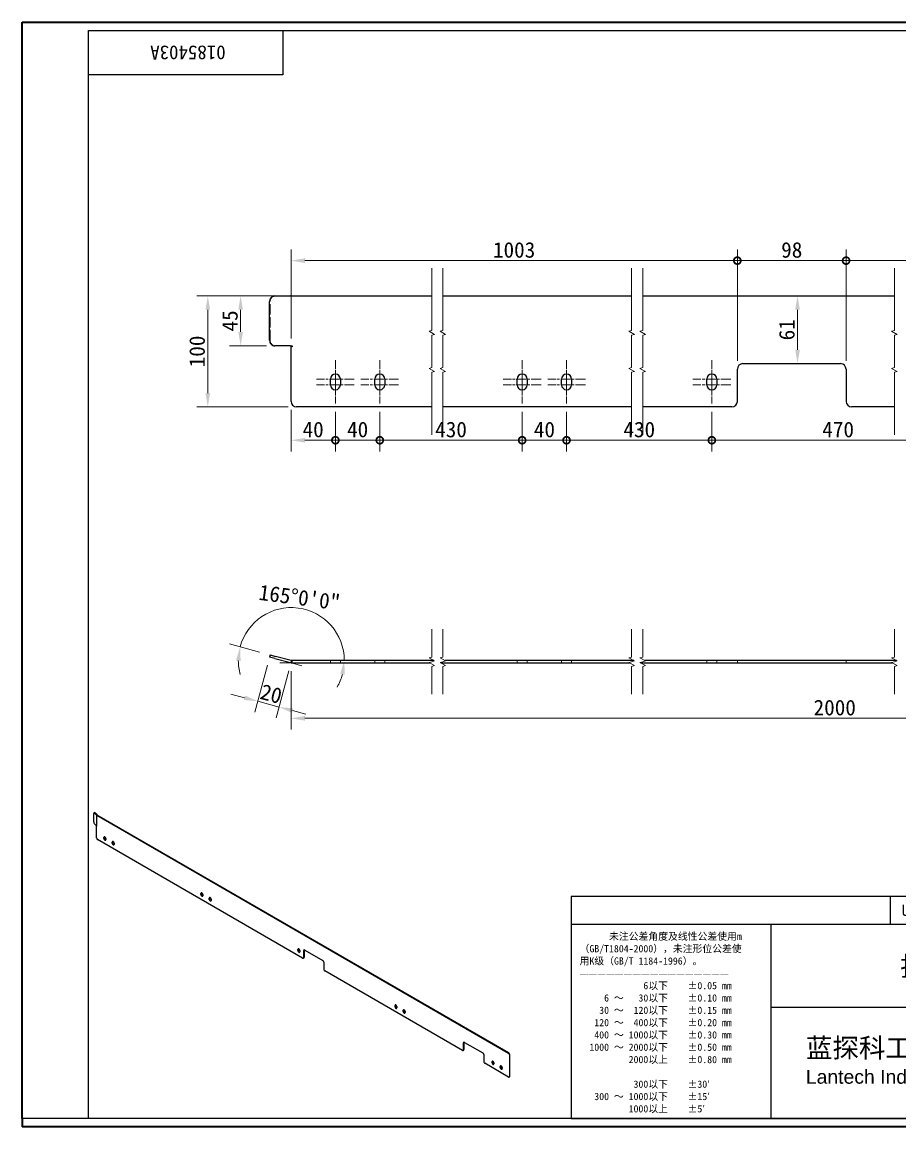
# Model space of a CAD drawing. Header units: millimetres. Extents: x 30 to 1458, y 27 to 1023.
# Drawn here: x 30 to 821, y 27 to 1023 of the extents above; entities that cross this region are included whole.
import ezdxf
from ezdxf.enums import TextEntityAlignment as Align

# ---------------------------------------------------------------- set-up
doc = ezdxf.new("R2010")
doc.units = ezdxf.units.MM
doc.header["$LTSCALE"] = 5
doc.linetypes.add('CHAIN', pattern=[0.3543, 0.2362, -0.0295, 0.0591, -0.0295])
doc.linetypes.add('DASHED', pattern=[0.2067, 0.1654, -0.0413])
for name, color, linetype, lineweight in [('1', 7, 'Continuous', 18), ('可见 (ISO)', 7, 'Continuous', 25), ('可见窄的 (ISO)', 7, 'Continuous', 18), ('图框 (ISO)', 7, 'Continuous', 35), ('标题 (ISO)', 7, 'Continuous', 25)]:
    doc.layers.add(name, color=color, linetype=linetype, lineweight=lineweight)
for name, color, linetype, lineweight, true_color in [('中心标记 (ISO)', 1, 'CHAIN', 18, 0xff0000), ('尺寸 (ISO)', 7, 'Continuous', 18, 0x008000), ('折线 (ISO)', 7, 'Continuous', 18, 0x008000), ('隐藏 (ISO)', 5, 'DASHED', 18, 0x0000ff)]:
    doc.layers.add(name, color=color, linetype=linetype, lineweight=lineweight, true_color=true_color)
doc.styles.add('文本样式164', font='SimSun.ttf')
doc.styles.add('文本样式165', font='SimSun.ttf')
doc.styles.add('文本样式74', font='SimSun.ttf')
doc.styles.add('最新国标', font='simfang.ttf')
doc.styles.add('注释文本 (ISO)', font='simfang.ttf')
doc.dimstyles.new('默认 (GB)', dxfattribs={"dimscale": 5, "dimtxt": 2.8, "dimasz": 2.5, "dimexe": 2, "dimexo": 1.5, "dimgap": 0.5, "dimtad": 1, "dimtoh": 1, "dimdsep": 46, "dimtxsty": '最新国标', "dimcen": 0.09, "dimdle": 10, "dimclrd": 256, "dimclre": 256, "dimclrt": 256, "dimaunit": 1, "dimadec": 3, "dimazin": 2, "dimtfac": 0.535714, "dimtdec": 3, "dimtmove": 0, "dimatfit": 3, "dimfxl": 0, "dimtolj": 1, "dimlwd": -1, "dimlwe": -1, "dimarcsym": 0})

# ---------------------------------------------------------------- blocks, each defined once
blk = doc.blocks.new('图框 最新国标')
at = {"layer": '图框 (ISO)'}
for p, q in [((6, 7), (6, 204.5)), ((6, 204.5), (291.5, 204.5)), ((291.5, 204.5), (291.5, 5.5)), ((6, 7), (6, 5.5)), ((6, 7), (6, 5.5)), ((291.5, 5.5), (6, 5.5))]:
    blk.add_line(p, q, dxfattribs=at)
at = {"layer": '图框 (ISO)', "color": 7, "linetype": 'Continuous', "lineweight": 25}
for p, q in [((18, 203), (290, 203)), ((18, 7), (18, 203)), ((18, 203), (290, 203)), ((53, 203), (53, 195)), ((290, 203), (290, 7)), ((290, 203), (290, 7)), ((53, 195), (18, 195)), ((290, 7), (6, 7)), ((290, 7), (18, 7))]:
    blk.add_line(p, q, dxfattribs=at)
at = {"layer": '图框 (ISO)', "style": '文本样式74'}
blk.add_attdef('零件代号_001', (42.7, 200.25), '', height=2.5, rotation=180, dxfattribs=at)
blk = doc.blocks.new('标题栏 最新国标')
at = {"layer": '标题 (ISO)'}
for p, q in [((381.98, -183.84), (196.98, -183.84)), ((196.98, -183.84), (196.98, -223.84)), ((254.48, -183.84), (254.48, -188.84)), ((269.48, -183.84), (269.48, -188.84)), ((281.48, -188.09), (281.48, -184.59)), ((281.48, -184.59), (286.48, -185.34)), ((289.48, -183.84), (289.48, -188.84)), ((381.98, -223.84), (381.98, -183.84)), ((383.48, -183.84), (383.48, -225.34)), ((286.48, -185.34), (286.48, -187.34)), ((196.98, -188.84), (381.98, -188.84)), ((232.98, -188.84), (232.98, -223.84)), ((286.48, -187.34), (281.48, -188.09)), ((321.98, -188.84), (321.98, -223.84)), ((321.98, -193.84), (381.98, -193.84)), ((321.98, -198.84), (381.98, -198.84)), ((351.98, -198.84), (351.98, -208.84)), ((321.98, -203.84), (232.98, -203.84)), ((321.98, -203.84), (381.98, -203.84)), ((321.98, -208.84), (381.98, -208.84)), ((321.98, -218.84), (381.98, -218.84)), ((196.98, -223.84), (381.98, -223.84)), ((383.48, -225.34), (196.98, -225.34))]:
    blk.add_line(p, q, dxfattribs=at)
at = {"layer": '标题 (ISO)', "linetype": 'CHAIN', "ltscale": 5.000333}
blk.add_line((274.98, -184.09), (274.98, -188.59), dxfattribs=at)
at = {"layer": '标题 (ISO)', "linetype": 'CHAIN', "ltscale": 15.834605}
blk.add_line((272.73, -186.34), (286.98, -186.34), dxfattribs=at)
at = {"layer": '标题 (ISO)'}
for radius in [1.75, 1]:
    blk.add_circle((274.98, -186.34), radius, dxfattribs=at)
at = {"layer": '1', "style": '文本样式164'}
for s, p in [('材 料', (299.48, -186.34)), ('UNIT: mm', (261.98, -186.34)), ('设 计', (327.98, -191.34)), ('制 图', (327.98, -196.34)), ('比 例', (327.98, -201.34)), ('重 量', (357.98, -201.34)), ('共 1  张', (336.98, -206.34)), ('第 1  张', (366.98, -206.34))]:
    blk.add_text(s, height=2, dxfattribs=at).set_placement(p, align=Align.MIDDLE_CENTER)
at = {"layer": '标题 (ISO)', "style": '注释文本 (ISO)'}
for s, insert, char_height, attachment_point, line_spacing_factor in [('\\fSimSun|b0|i0;{\\H1.3000;      未注公差角度及线性公差使用m\\P}\\fSimSun|b0|i0;{\\H1.3000;（GB/T1804-2000），未注形位公差使\\P}\\fSimSun|b0|i0;{\\H1.3000;用K级（GB/T 1184-1996）。\\P}\\fSimSun|b0|i0;{\\H1.3000;—————————————————\\P}\\fSimSun|b0|i0;{\\H1.3000;             6以下    ±0.05 mm\\P}\\fSimSun|b0|i0;{\\H1.3000;     6 ～   30以下    ±0.10 mm\\P}\\fSimSun|b0|i0;{\\H1.3000;    30 ～  120以下    ±0.15 mm\\P}\\fSimSun|b0|i0;{\\H1.3000;   120 ～  400以下    ±0.20 mm\\P}\\fSimSun|b0|i0;{\\H1.3000;   400 ～ 1000以下    ±0.30 mm\\P}\\fSimSun|b0|i0;{\\H1.3000;  1000 ～ 2000以下    ±0.50 mm\\P}\\fSimSun|b0|i0;{\\H1.3000;          2000以上    ±0.80 mm\\P}\\fSimSun|b0|i0;{\\H1.3000;\\P}\\fSimSun|b0|i0;{\\H1.3000;           300以下    ±30′\\P}\\fSimSun|b0|i0;{\\H1.3000;   300 ～ 1000以下    ±15′\\P}\\fSimSun|b0|i0;{\\H1.3000;          1000以上    ±5′}', (198.48, -206.63), 1.3, 4, 1.023913), ('{\\fMicrosoft YaHei|b0|i0|c134|p34;\\H1.75x;蓝探科工业自动化（江苏）有限公司\\P\\fArial|b0|i0|c0|p34;\\H0.71429x;Lantech Industrial Automation (Jiangsu) Co., Ltd\\fFangSong|b0|i0|c134|p49;.\\H1.15195x; }', (277.48, -213.84), 2, 5, 0.978695)]:
    blk.add_mtext(s, dxfattribs=dict(at, insert=insert, char_height=char_height, attachment_point=attachment_point, line_spacing_factor=line_spacing_factor))
at = {"layer": '标题 (ISO)', "attachment_point": 5, "style": '注释文本 (ISO)'}
for s, insert, char_height in [('\\fFangSong|b0|i0;零件号', (327.98, -211.84), 2), ('\\fSimSun|b0|i0;{\\H1.6000;未经蓝探科事先书面同意，严禁复制或发布此文件。}', (351.98, -221.34), 1.6)]:
    blk.add_mtext(s, dxfattribs=dict(at, insert=insert, char_height=char_height))
at = {"layer": '标题 (ISO)'}
for tag, p, height, style in [('材料_001', (320.09, -187.33), 2, '注释文本 (ISO)'), ('设计人_001', (353.65, -192.33), 2, '注释文本 (ISO)'), ('库存编号_001', (256.23, -198.12), 3.5, '文本样式165'), ('设计人_001', (353.65, -197.33), 2, '注释文本 (ISO)'), ('视图比例_001', (339.26, -202.33), 2, '注释文本 (ISO)'), ('质量\\P3;_001', (371.53, -202.3), 2, '注释文本 (ISO)'), ('零件代号_001', (347.9, -215.59), 3.5, '文本样式165')]:
    blk.add_attdef(tag, p, '', height=height, dxfattribs=dict(at, style=style))
blk = doc.blocks.new('_DotSmall')
at = {"color": 0, "linetype": 'ByBlock', "const_width": 0.5}
blk.add_lwpolyline([(-0.0625, 0, 1), (0.0625, 0, 1)], format="xyb", close=True, dxfattribs=at)
blk = doc.blocks.new('*D5')
at = {"layer": 'Defpoints', "color": 0, "transparency": 16777216}
for p in [(272.39, 680.9), (312.39, 678.9), (312.39, 645.9)]:
    blk.add_point(p, dxfattribs=at)
at = {"layer": '尺寸 (ISO)', "color": 116, "true_color": 0x00803f, "transparency": 16777216}
for p, q in [((272.39, 673.4), (272.39, 635.9)), ((312.39, 671.4), (312.39, 635.9)), ((284.89, 645.9), (312.39, 645.9))]:
    blk.add_line(p, q, dxfattribs=at)
blk.add_solid([(284.89, 647.98), (284.89, 643.81), (272.39, 645.9)], dxfattribs=at)
at = {"layer": '尺寸 (ISO)', "color": 116, "true_color": 0x00803f, "transparency": 16777216, "xscale": 12.5, "yscale": 12.5, "zscale": 12.5}
blk.add_blockref('_DotSmall', (312.39, 645.9), dxfattribs=at)
at = {"layer": '尺寸 (ISO)', "transparency": 16777216, "insert": (292.34, 655.48), "char_height": 14, "attachment_point": 5, "style": '最新国标'}
blk.add_mtext('\\A1;40', dxfattribs=at)
blk = doc.blocks.new('*D7')
at = {"layer": 'Defpoints', "color": 0, "transparency": 16777216}
for p in [(312.39, 678.9), (352.39, 678.9), (352.39, 645.9)]:
    blk.add_point(p, dxfattribs=at)
at = {"layer": '尺寸 (ISO)', "color": 116, "true_color": 0x00803f, "transparency": 16777216}
for p, q in [((312.39, 671.4), (312.39, 635.9)), ((352.39, 671.4), (352.39, 635.9)), ((312.39, 645.9), (352.39, 645.9))]:
    blk.add_line(p, q, dxfattribs=at)
at = {"layer": '尺寸 (ISO)', "color": 116, "true_color": 0x00803f, "transparency": 16777216, "xscale": 12.5, "yscale": 12.5, "zscale": 12.5, "rotation": 180}
blk.add_blockref('_DotSmall', (312.39, 645.9), dxfattribs=at)
at = {"layer": '尺寸 (ISO)', "color": 116, "true_color": 0x00803f, "transparency": 16777216, "xscale": 12.5, "yscale": 12.5, "zscale": 12.5}
blk.add_blockref('_DotSmall', (352.39, 645.9), dxfattribs=at)
at = {"layer": '尺寸 (ISO)', "transparency": 16777216, "insert": (332.44, 655.48), "char_height": 14, "attachment_point": 5, "style": '最新国标'}
blk.add_mtext('\\A1;40', dxfattribs=at)
blk = doc.blocks.new('*D8')
at = {"layer": 'Defpoints', "color": 0, "transparency": 16777216}
for p in [(352.39, 678.9), (480.74, 678.9), (480.74, 645.9)]:
    blk.add_point(p, dxfattribs=at)
at = {"layer": '尺寸 (ISO)', "color": 116, "true_color": 0x00803f, "transparency": 16777216}
for p, q in [((352.39, 671.4), (352.39, 635.9)), ((480.74, 671.4), (480.74, 635.9)), ((352.39, 645.9), (480.74, 645.9))]:
    blk.add_line(p, q, dxfattribs=at)
at = {"layer": '尺寸 (ISO)', "color": 116, "true_color": 0x00803f, "transparency": 16777216, "xscale": 12.5, "yscale": 12.5, "zscale": 12.5, "rotation": 180}
blk.add_blockref('_DotSmall', (352.39, 645.9), dxfattribs=at)
at = {"layer": '尺寸 (ISO)', "color": 116, "true_color": 0x00803f, "transparency": 16777216, "xscale": 12.5, "yscale": 12.5, "zscale": 12.5}
blk.add_blockref('_DotSmall', (480.74, 645.9), dxfattribs=at)
at = {"layer": '尺寸 (ISO)', "transparency": 16777216, "insert": (416.62, 655.48), "char_height": 14, "attachment_point": 5, "style": '最新国标'}
blk.add_mtext('\\A1;430', dxfattribs=at)
blk = doc.blocks.new('*D9')
at = {"layer": 'Defpoints', "color": 0, "transparency": 16777216}
for p in [(480.74, 678.9), (520.74, 678.9), (520.74, 645.9)]:
    blk.add_point(p, dxfattribs=at)
at = {"layer": '尺寸 (ISO)', "color": 116, "true_color": 0x00803f, "transparency": 16777216}
for p, q in [((480.74, 671.4), (480.74, 635.9)), ((520.74, 671.4), (520.74, 635.9)), ((480.74, 645.9), (520.74, 645.9))]:
    blk.add_line(p, q, dxfattribs=at)
at = {"layer": '尺寸 (ISO)', "color": 116, "true_color": 0x00803f, "transparency": 16777216, "xscale": 12.5, "yscale": 12.5, "zscale": 12.5, "rotation": 180}
blk.add_blockref('_DotSmall', (480.74, 645.9), dxfattribs=at)
at = {"layer": '尺寸 (ISO)', "color": 116, "true_color": 0x00803f, "transparency": 16777216, "xscale": 12.5, "yscale": 12.5, "zscale": 12.5}
blk.add_blockref('_DotSmall', (520.74, 645.9), dxfattribs=at)
at = {"layer": '尺寸 (ISO)', "transparency": 16777216, "insert": (500.79, 655.48), "char_height": 14, "attachment_point": 5, "style": '最新国标'}
blk.add_mtext('\\A1;40', dxfattribs=at)
blk = doc.blocks.new('*D10')
at = {"layer": 'Defpoints', "color": 0, "transparency": 16777216}
for p in [(520.74, 678.9), (651.67, 678.9), (651.67, 645.9)]:
    blk.add_point(p, dxfattribs=at)
at = {"layer": '尺寸 (ISO)', "color": 116, "true_color": 0x00803f, "transparency": 16777216}
for p, q in [((520.74, 671.4), (520.74, 635.9)), ((651.67, 671.4), (651.67, 635.9)), ((520.74, 645.9), (651.67, 645.9))]:
    blk.add_line(p, q, dxfattribs=at)
at = {"layer": '尺寸 (ISO)', "color": 116, "true_color": 0x00803f, "transparency": 16777216, "xscale": 12.5, "yscale": 12.5, "zscale": 12.5, "rotation": 180}
blk.add_blockref('_DotSmall', (520.74, 645.9), dxfattribs=at)
at = {"layer": '尺寸 (ISO)', "color": 116, "true_color": 0x00803f, "transparency": 16777216, "xscale": 12.5, "yscale": 12.5, "zscale": 12.5}
blk.add_blockref('_DotSmall', (651.67, 645.9), dxfattribs=at)
at = {"layer": '尺寸 (ISO)', "transparency": 16777216, "insert": (586.26, 655.48), "char_height": 14, "attachment_point": 5, "style": '最新国标'}
blk.add_mtext('\\A1;430', dxfattribs=at)
blk = doc.blocks.new('*D11')
at = {"layer": 'Defpoints', "color": 0, "transparency": 16777216}
for p in [(651.67, 678.9), (879.26, 678.9), (879.26, 645.9)]:
    blk.add_point(p, dxfattribs=at)
at = {"layer": '尺寸 (ISO)', "color": 116, "true_color": 0x00803f, "transparency": 16777216}
for p, q in [((651.67, 671.4), (651.67, 635.9)), ((879.26, 671.4), (879.26, 635.9)), ((651.67, 645.9), (879.26, 645.9))]:
    blk.add_line(p, q, dxfattribs=at)
at = {"layer": '尺寸 (ISO)', "color": 116, "true_color": 0x00803f, "transparency": 16777216, "xscale": 12.5, "yscale": 12.5, "zscale": 12.5, "rotation": 180}
blk.add_blockref('_DotSmall', (651.67, 645.9), dxfattribs=at)
at = {"layer": '尺寸 (ISO)', "color": 116, "true_color": 0x00803f, "transparency": 16777216, "xscale": 12.5, "yscale": 12.5, "zscale": 12.5}
blk.add_blockref('_DotSmall', (879.26, 645.9), dxfattribs=at)
at = {"layer": '尺寸 (ISO)', "transparency": 16777216, "insert": (765.52, 655.48), "char_height": 14, "attachment_point": 5, "style": '最新国标'}
blk.add_mtext('\\A1;470', dxfattribs=at)
blk = doc.blocks.new('*D15')
at = {"layer": 'Defpoints', "color": 0, "transparency": 16777216}
for p in [(272.92, 775.9), (226.98, 730.9), (257.9, 730.9)]:
    blk.add_point(p, dxfattribs=at)
at = {"layer": '尺寸 (ISO)', "color": 116, "true_color": 0x00803f, "transparency": 16777216}
for p, q in [((265.42, 775.9), (216.98, 775.9)), ((226.98, 763.4), (226.98, 743.4)), ((250.4, 730.9), (216.98, 730.9))]:
    blk.add_line(p, q, dxfattribs=at)
for points in [[(224.9, 763.4), (229.06, 763.4), (226.98, 775.9)], [(224.9, 743.4), (229.06, 743.4), (226.98, 730.9)]]:
    blk.add_solid(points, dxfattribs=at)
at = {"layer": '尺寸 (ISO)', "transparency": 16777216, "insert": (217.4, 753.4), "char_height": 14, "attachment_point": 5, "rotation": 90, "style": '最新国标'}
blk.add_mtext('\\A1;45', dxfattribs=at)
blk = doc.blocks.new('*D16')
at = {"layer": 'Defpoints', "color": 0, "transparency": 16777216}
for p in [(272.92, 775.9), (197.39, 675.9), (277.39, 675.9)]:
    blk.add_point(p, dxfattribs=at)
at = {"layer": '尺寸 (ISO)', "color": 116, "true_color": 0x00803f, "transparency": 16777216}
for p, q in [((265.42, 775.9), (187.39, 775.9)), ((197.39, 763.4), (197.39, 688.4)), ((269.89, 675.9), (187.39, 675.9))]:
    blk.add_line(p, q, dxfattribs=at)
for points in [[(195.31, 763.4), (199.47, 763.4), (197.39, 775.9)], [(195.31, 688.4), (199.47, 688.4), (197.39, 675.9)]]:
    blk.add_solid(points, dxfattribs=at)
at = {"layer": '尺寸 (ISO)', "transparency": 16777216, "insert": (187.81, 725.9), "char_height": 14, "attachment_point": 5, "rotation": 90, "style": '最新国标'}
blk.add_mtext('\\A1;100', dxfattribs=at)
blk = doc.blocks.new('*D17')
at = {"layer": 'Defpoints', "color": 0, "transparency": 16777216}
for p in [(728.92, 775.9), (728.92, 714.9), (728.92, 714.9)]:
    blk.add_point(p, dxfattribs=at)
at = {"layer": '尺寸 (ISO)', "color": 116, "true_color": 0x00803f, "transparency": 16777216}
blk.add_line((728.92, 763.4), (728.92, 727.4), dxfattribs=at)
for points in [[(726.84, 763.4), (731.01, 763.4), (728.92, 775.9)], [(726.84, 727.4), (731.01, 727.4), (728.92, 714.9)]]:
    blk.add_solid(points, dxfattribs=at)
at = {"layer": '尺寸 (ISO)', "transparency": 16777216, "insert": (719.34, 745.4), "char_height": 14, "attachment_point": 5, "rotation": 90, "style": '最新国标'}
blk.add_mtext('\\A1;61', dxfattribs=at)
blk = doc.blocks.new('*D19')
at = {"layer": 'Defpoints', "color": 0, "transparency": 16777216}
for p in [(674.67, 807.65), (272.39, 729.9), (674.67, 709.9)]:
    blk.add_point(p, dxfattribs=at)
at = {"layer": '尺寸 (ISO)', "color": 116, "true_color": 0x00803f, "transparency": 16777216}
for p, q in [((272.39, 737.4), (272.39, 817.65)), ((674.67, 717.4), (674.67, 817.65)), ((284.89, 807.65), (674.67, 807.65))]:
    blk.add_line(p, q, dxfattribs=at)
blk.add_solid([(284.89, 809.73), (284.89, 805.56), (272.39, 807.65)], dxfattribs=at)
at = {"layer": '尺寸 (ISO)', "color": 116, "true_color": 0x00803f, "transparency": 16777216, "xscale": 12.5, "yscale": 12.5, "zscale": 12.5}
blk.add_blockref('_DotSmall', (674.67, 807.65), dxfattribs=at)
at = {"layer": '尺寸 (ISO)', "transparency": 16777216, "insert": (473.48, 817.23), "char_height": 14, "attachment_point": 5, "style": '最新国标'}
blk.add_mtext('\\A1;1003', dxfattribs=at)
blk = doc.blocks.new('*D20')
at = {"layer": 'Defpoints', "color": 0, "transparency": 16777216}
for p in [(772.67, 807.65), (674.67, 709.9), (772.67, 709.9)]:
    blk.add_point(p, dxfattribs=at)
at = {"layer": '尺寸 (ISO)', "color": 116, "true_color": 0x00803f, "transparency": 16777216}
for p, q in [((674.67, 717.4), (674.67, 817.65)), ((772.67, 717.4), (772.67, 817.65)), ((674.67, 807.65), (772.67, 807.65))]:
    blk.add_line(p, q, dxfattribs=at)
at = {"layer": '尺寸 (ISO)', "color": 116, "true_color": 0x00803f, "transparency": 16777216, "xscale": 12.5, "yscale": 12.5, "zscale": 12.5, "rotation": 180}
blk.add_blockref('_DotSmall', (674.67, 807.65), dxfattribs=at)
at = {"layer": '尺寸 (ISO)', "color": 116, "true_color": 0x00803f, "transparency": 16777216, "xscale": 12.5, "yscale": 12.5, "zscale": 12.5}
blk.add_blockref('_DotSmall', (772.67, 807.65), dxfattribs=at)
at = {"layer": '尺寸 (ISO)', "transparency": 16777216, "insert": (723.72, 817.23), "char_height": 14, "attachment_point": 5, "style": '最新国标'}
blk.add_mtext('\\A1;98', dxfattribs=at)
blk = doc.blocks.new('*D21')
at = {"layer": 'Defpoints', "color": 0, "transparency": 16777216}
for p in [(1029.53, 807.65), (772.67, 709.9), (1029.53, 709.9)]:
    blk.add_point(p, dxfattribs=at)
at = {"layer": '尺寸 (ISO)', "color": 116, "true_color": 0x00803f, "transparency": 16777216}
for p, q in [((772.67, 717.4), (772.67, 817.65)), ((1029.53, 717.4), (1029.53, 817.65)), ((772.67, 807.65), (1029.53, 807.65))]:
    blk.add_line(p, q, dxfattribs=at)
at = {"layer": '尺寸 (ISO)', "color": 116, "true_color": 0x00803f, "transparency": 16777216, "xscale": 12.5, "yscale": 12.5, "zscale": 12.5, "rotation": 180}
blk.add_blockref('_DotSmall', (772.67, 807.65), dxfattribs=at)
at = {"layer": '尺寸 (ISO)', "color": 116, "true_color": 0x00803f, "transparency": 16777216, "xscale": 12.5, "yscale": 12.5, "zscale": 12.5}
blk.add_blockref('_DotSmall', (1029.53, 807.65), dxfattribs=at)
at = {"layer": '尺寸 (ISO)', "transparency": 16777216, "insert": (901.15, 817.23), "char_height": 14, "attachment_point": 5, "style": '最新国标'}
blk.add_mtext('\\A1;676', dxfattribs=at)
blk = doc.blocks.new('*D25')
at = {"layer": 'Defpoints', "color": 0, "transparency": 16777216}
for p in [(253.07, 450.64), (272.39, 445.47), (242.4, 410.81)]:
    blk.add_point(p, dxfattribs=at)
at = {"layer": '尺寸 (ISO)', "color": 116, "true_color": 0x00803f, "transparency": 16777216}
for p, q in [((251.13, 443.4), (239.81, 401.15)), ((270.45, 438.22), (259.13, 395.97)), ((230.32, 414.04), (218.25, 417.28)), ((261.72, 405.63), (242.4, 410.81)), ((273.79, 402.4), (285.87, 399.16))]:
    blk.add_line(p, q, dxfattribs=at)
for points in [[(230.86, 416.06), (229.79, 412.03), (242.4, 410.81)], [(274.33, 404.41), (273.25, 400.38), (261.72, 405.63)]]:
    blk.add_solid(points, dxfattribs=at)
at = {"layer": '尺寸 (ISO)', "transparency": 16777216, "insert": (254.54, 417.47), "char_height": 14, "attachment_point": 5, "rotation": 345, "style": '最新国标'}
blk.add_mtext('\\A1;20', dxfattribs=at)
blk = doc.blocks.new('*D26')
at = {"layer": 'Defpoints', "color": 0, "transparency": 16777216}
for p in [(272.39, 445.47), (1252.53, 445.47), (1252.53, 395.47)]:
    blk.add_point(p, dxfattribs=at)
at = {"layer": '尺寸 (ISO)', "color": 116, "true_color": 0x00803f, "transparency": 16777216}
for p, q in [((272.39, 437.97), (272.39, 385.47)), ((1252.53, 437.97), (1252.53, 385.47)), ((284.89, 395.47), (1240.03, 395.47))]:
    blk.add_line(p, q, dxfattribs=at)
for points in [[(284.89, 397.55), (284.89, 393.38), (272.39, 395.47)], [(1240.03, 397.55), (1240.03, 393.38), (1252.53, 395.47)]]:
    blk.add_solid(points, dxfattribs=at)
at = {"layer": '尺寸 (ISO)', "transparency": 16777216, "insert": (762.46, 405.05), "char_height": 14, "attachment_point": 5, "style": '最新国标'}
blk.add_mtext('\\A1;2000', dxfattribs=at)
blk = doc.blocks.new('*D30')
at = {"layer": 'Defpoints', "color": 0, "transparency": 16777216}
for p in [(300.04, 486.58), (251.17, 453.22), (272.65, 447.47), (320.4, 447.47)]:
    blk.add_point(p, dxfattribs=at)
at = {"layer": '尺寸 (ISO)', "color": 116, "true_color": 0x00803f, "transparency": 16777216}
blk.add_line((243.93, 455.16), (216.87, 462.41), dxfattribs=at)
for start, end in [(0, 165), (180.04317, 195.08634), (329.91366, 344.95683)]:
    blk.add_arc((272.65, 447.47), 47.75, start, end, dxfattribs=at)
for points in [[(222.84, 447.7), (226.97, 447.16), (226.53, 459.82)], [(316.7, 435.35), (320.83, 434.8), (320.4, 447.47)]]:
    blk.add_solid(points, dxfattribs=at)
at = {"layer": '尺寸 (ISO)', "transparency": 16777216, "insert": (280.14, 504.3), "char_height": 14, "attachment_point": 5, "rotation": 352.5, "style": '最新国标'}
blk.add_mtext('\\A1;165°0\'0"', dxfattribs=at)

msp = doc.modelspace()

# ---------------------------------------------------------------- linework, layer by layer
at = {"layer": '中心标记 (ISO)', "ltscale": 6.556024}
for p, q in [((312.3904, 717.8964), (312.3904, 688.3964)), ((352.3904, 717.8964), (352.3904, 688.3964)), ((480.7433, 717.8964), (480.7433, 688.3964)), ((520.7433, 717.8964), (520.7433, 688.3964)), ((651.6719, 717.8964), (651.6719, 688.3964)), ((312.3904, 708.3964), (312.3904, 678.8964)), ((352.3904, 708.3964), (352.3904, 678.8964)), ((480.7433, 708.3964), (480.7433, 678.8964)), ((520.7433, 708.3964), (520.7433, 678.8964)), ((651.6719, 708.3964), (651.6719, 678.8964))]:
    msp.add_line(p, q, dxfattribs=at)
at = {"layer": '中心标记 (ISO)', "ltscale": 7.55611}
for p, q in [((329.3904, 700.8964), (295.3904, 700.8964)), ((369.3904, 700.8964), (335.3904, 700.8964)), ((497.7433, 700.8964), (463.7433, 700.8964)), ((537.7433, 700.8964), (503.7433, 700.8964)), ((668.6719, 700.8964), (634.6719, 700.8964)), ((329.3904, 695.8964), (295.3904, 695.8964)), ((369.3904, 695.8964), (335.3904, 695.8964)), ((497.7433, 695.8964), (463.7433, 695.8964)), ((537.7433, 695.8964), (503.7433, 695.8964)), ((668.6719, 695.8964), (634.6719, 695.8964))]:
    msp.add_line(p, q, dxfattribs=at)
at = {"layer": '可见 (ISO)'}
for p, q in [((253.0718, 735.8964), (253.0718, 770.8964)), ((257.9015, 775.8964), (271.8817, 775.8964)), ((272.917, 775.8964), (271.8817, 775.8964)), ((272.917, 775.8964), (399.2628, 775.8964)), ((409.2628, 775.8964), (579.4033, 775.8964)), ((589.4033, 775.8964), (816.2068, 775.8964)), ((271.8817, 730.8964), (257.9015, 730.8964)), ((271.8817, 730.8964), (272.917, 730.8964)), ((272.3904, 680.8964), (272.3904, 729.8964)), ((273.3904, 729.8964), (272.3904, 729.8964)), ((272.917, 730.8964), (273.3904, 730.8964)), ((273.3904, 730.8964), (273.3904, 729.8964)), ((674.6719, 680.8964), (674.6719, 709.8964)), ((679.6719, 714.8964), (767.6719, 714.8964)), ((772.6719, 709.8964), (772.6719, 680.8964)), ((307.8904, 695.8964), (307.8904, 700.8964)), ((316.8904, 700.8964), (316.8904, 695.8964)), ((347.8904, 695.8964), (347.8904, 700.8964)), ((356.8904, 700.8964), (356.8904, 695.8964)), ((476.2433, 695.8964), (476.2433, 700.8964)), ((485.2433, 700.8964), (485.2433, 695.8964)), ((516.2433, 695.8964), (516.2433, 700.8964)), ((525.2433, 700.8964), (525.2433, 695.8964)), ((647.1719, 695.8964), (647.1719, 700.8964)), ((656.1719, 700.8964), (656.1719, 695.8964)), ((399.2628, 675.8964), (277.3904, 675.8964)), ((579.4033, 675.8964), (409.2628, 675.8964)), ((669.6719, 675.8964), (589.4033, 675.8964)), ((816.2068, 675.8964), (777.6719, 675.8964)), ((253.5895, 452.5741), (253.0718, 450.6422)), ((257.9015, 449.3481), (253.0718, 450.6422)), ((253.5895, 452.5741), (258.4191, 451.28)), ((257.9015, 449.3481), (271.8817, 445.6021)), ((272.3993, 447.534), (258.4191, 451.28)), ((272.3904, 445.4658), (272.3904, 445.5006)), ((272.917, 445.4658), (272.3904, 445.4658)), ((401.191, 447.4658), (272.917, 447.4658)), ((272.917, 445.4658), (397.3346, 445.4658)), ((407.3346, 445.4658), (577.4751, 445.4658)), ((581.3315, 447.4658), (411.191, 447.4658)), ((587.4751, 445.4658), (814.2786, 445.4658)), ((818.135, 447.4658), (591.3315, 447.4658)), ((94.5361, 302.2549), (94.5361, 309.7752)), ((95.2337, 310.5175), (94.7779, 310.3656)), ((95.194, 310.1917), (97.0984, 308.2873)), ((97.5542, 308.4392), (95.6498, 310.3436)), ((97.0984, 298.6183), (95.194, 300.5226)), ((97.2657, 308.1614), (468.3987, 93.8876)), ((468.7709, 94.1025), (97.6378, 308.3763)), ((97.1677, 298.3341), (97.3538, 298.4415)), ((97.1677, 287.8056), (97.1677, 298.3341)), ((97.3538, 298.2267), (97.1677, 298.3341)), ((97.2657, 298.4924), (97.3538, 298.4415)), ((97.3538, 298.4415), (97.3538, 298.2267)), ((282.8762, 179.5124), (98.0981, 286.1941)), ((103.7735, 287.2147), (103.7735, 288.289)), ((104.1457, 288.5039), (104.1457, 287.4296)), ((105.4483, 287.3221), (105.4483, 286.2478)), ((111.2168, 282.9173), (111.2168, 283.9917)), ((111.5889, 284.2066), (111.5889, 283.1322)), ((112.8915, 283.0248), (112.8915, 281.9504)), ((191.2315, 236.7208), (191.2315, 237.7952)), ((191.6036, 238.01), (191.6036, 236.9357)), ((192.9062, 236.8283), (192.9062, 235.7539)), ((198.6747, 232.4235), (198.6747, 233.4978)), ((199.0469, 233.7127), (199.0469, 232.6383)), ((200.3494, 232.5309), (200.3494, 231.4566)), ((278.6894, 186.227), (278.6894, 187.3013)), ((279.0616, 187.5162), (279.0616, 186.4418)), ((280.3642, 186.3344), (280.3642, 185.2601)), ((283.9063, 179.6621), (283.5341, 179.4472)), ((283.8066, 180.0495), (283.8066, 186.2807)), ((284.1788, 186.4955), (284.1788, 180.2644)), ((284.7371, 186.8178), (301.1122, 177.3637)), ((302.0426, 175.7522), (302.0426, 169.521)), ((426.9027, 96.3586), (302.973, 167.9095)), ((366.1474, 135.7331), (366.1474, 136.8074)), ((366.5195, 137.0223), (366.5195, 135.948)), ((367.8221, 135.8405), (367.8221, 134.7662)), ((373.5906, 131.4357), (373.5906, 132.5101)), ((373.9628, 132.725), (373.9628, 131.6506)), ((375.2653, 131.5432), (375.2653, 130.4688)), ((427.8331, 96.8958), (427.8331, 103.1269)), ((428.2053, 103.3418), (428.2053, 97.1107)), ((428.7635, 103.6641), (445.1386, 94.2099)), ((427.9328, 96.5083), (427.5606, 96.2935)), ((446.069, 92.5984), (446.069, 86.3673)), ((469.3291, 92.2761), (469.3291, 72.9381)), ((469.7013, 73.1529), (469.7013, 92.491)), ((468.3987, 72.4009), (446.9995, 84.7558)), ((453.6053, 85.2392), (453.6053, 86.3136)), ((453.9775, 86.5284), (453.9775, 85.4541)), ((455.28, 85.3467), (455.28, 84.2723)), ((461.0485, 80.9419), (461.0485, 82.0162)), ((461.4207, 82.2311), (461.4207, 81.1567)), ((462.7233, 81.0493), (462.7233, 79.975)), ((469.4288, 72.5506), (469.0566, 72.3357))]:
    msp.add_line(p, q, dxfattribs=at)
for centre, radius, start, end in [((679.6719, 709.8964), 5, 90, 180), ((767.6719, 709.8964), 5, 0, 90), ((312.3904, 700.8964), 4.5, 0, 180), ((352.3904, 700.8964), 4.5, 0, 180), ((480.7433, 700.8964), 4.5, 0, 180), ((520.7433, 700.8964), 4.5, 0, 180), ((651.6719, 700.8964), 4.5, 0, 180), ((312.3904, 695.8964), 4.5, 180, 0), ((352.3904, 695.8964), 4.5, 180, 0), ((480.7433, 695.8964), 4.5, 180, 0), ((520.7433, 695.8964), 4.5, 180, 0), ((651.6719, 695.8964), 4.5, 180, 0), ((277.3904, 680.8964), 5, 180, 270), ((669.6719, 680.8964), 5, 270, 0), ((777.6719, 680.8964), 5, 180, 270), ((272.917, 449.4658), 4, 255, 270), ((272.917, 449.4658), 2, 255, 270)]:
    msp.add_arc(centre, radius, start, end, dxfattribs=at)
for centre, major_axis, ratio, start_param, end_param in [((257.9015, 770.8964), (0, 5), 0.96592583, 0, 1.57079633), ((257.9015, 735.8964), (0, -5), 0.96592583, 4.71238898, 6.28318531), ((95.194, 309.1173), (-0.4161, 1.2483), 0.40824829, 5.5984661, 7.16926243), ((95.6498, 309.2693), (-0.4161, 1.2483), 0.40824829, 5.5984661, 6.28318531), ((95.194, 301.597), (-0.4161, 1.2483), 0.40824829, 0.88607712, 2.45687345), ((98.01, 308.5912), (1.0526, 0), 0.57735027, 3.66519143, 3.92699082), ((98.01, 298.9221), (-1.0526, 0), 0.57735027, 0.52359878, 0.78539816), ((98.01, 308.5912), (-0.5263, 0), 0.57735027, 0.52359878, 0.78539816), ((104.6109, 287.8056), (-0.5921, 1.0256), 0.57735027, 3.92699082, 7.06858347), ((104.9831, 288.0205), (-0.5921, 1.0256), 0.57735027, 0.31968726, 0.78539816), ((98.0981, 287.2684), (-0.6579, 1.1395), 0.57735027, 0.78539816, 2.35619449), ((104.6109, 286.7312), (0.5921, -1.0256), 0.57735027, 3.92699082, 7.06858347), ((104.9831, 286.9461), (0.5921, -1.0256), 0.57735027, 3.92699082, 5.96349805), ((112.0541, 283.5082), (-0.5921, 1.0256), 0.57735027, 3.92699082, 7.06858347), ((112.0541, 282.4339), (0.5921, -1.0256), 0.57735027, 3.92699082, 7.06858347), ((112.4263, 283.7231), (-0.5921, 1.0256), 0.57735027, 0.31968726, 0.78539816), ((112.4263, 282.6488), (0.5921, -1.0256), 0.57735027, 3.92699082, 5.96349805), ((192.0688, 237.3117), (-0.5921, 1.0256), 0.57735027, 3.92699082, 7.06858347), ((192.0688, 236.2374), (0.5921, -1.0256), 0.57735027, 3.92699082, 7.06858347), ((192.441, 237.5266), (-0.5921, 1.0256), 0.57735027, 0.31968726, 0.78539816), ((192.441, 236.4522), (0.5921, -1.0256), 0.57735027, 3.92699082, 5.96349805), ((199.5121, 233.0144), (-0.5921, 1.0256), 0.57735027, 3.92699082, 7.06858347), ((199.5121, 231.94), (0.5921, -1.0256), 0.57735027, 3.92699082, 7.06858347), ((199.8842, 233.2292), (-0.5921, 1.0256), 0.57735027, 0.31968726, 0.78539816), ((199.8842, 232.1549), (0.5921, -1.0256), 0.57735027, 3.92699082, 5.96349805), ((279.5268, 186.8178), (-0.5921, 1.0256), 0.57735027, 3.92699082, 7.06858347), ((279.5268, 185.7435), (0.5921, -1.0256), 0.57735027, 3.92699082, 7.06858347), ((279.899, 187.0327), (-0.5921, 1.0256), 0.57735027, 0.31968726, 0.78539816), ((279.899, 185.9584), (0.5921, -1.0256), 0.57735027, 3.92699082, 5.96349805), ((282.8762, 180.5867), (0.6579, -1.1395), 0.57735027, 5.49778714, 7.06858347), ((284.7371, 185.7435), (-0.6579, 1.1395), 0.57735027, 5.49778714, 7.06858347), ((283.2484, 180.8016), (0.6579, -1.1395), 0.57735027, 0, 0.78539816), ((285.1092, 185.9584), (-0.6579, 1.1395), 0.57735027, 0.28675655, 0.78539816), ((301.1122, 176.2893), (-0.6579, 1.1395), 0.57735027, 3.92699082, 5.49778714), ((302.973, 168.9838), (-0.6579, 1.1395), 0.57735027, 0.78539816, 2.35619449), ((366.9847, 136.324), (-0.5921, 1.0256), 0.57735027, 3.92699082, 7.06858347), ((366.9847, 135.2496), (0.5921, -1.0256), 0.57735027, 3.92699082, 7.06858347), ((367.3569, 136.5388), (-0.5921, 1.0256), 0.57735027, 0.31968726, 0.78539816), ((367.3569, 135.4645), (0.5921, -1.0256), 0.57735027, 3.92699082, 5.96349805), ((374.428, 132.0266), (-0.5921, 1.0256), 0.57735027, 3.92699082, 7.06858347), ((374.428, 130.9523), (0.5921, -1.0256), 0.57735027, 3.92699082, 7.06858347), ((374.8001, 132.2415), (-0.5921, 1.0256), 0.57735027, 0.31968726, 0.78539816), ((374.8001, 131.1672), (0.5921, -1.0256), 0.57735027, 3.92699082, 5.96349805), ((428.7635, 102.5898), (-0.6579, 1.1395), 0.57735027, 5.49778714, 7.06858347), ((429.1357, 102.8046), (-0.6579, 1.1395), 0.57735027, 0.28675655, 0.78539816), ((426.9027, 97.433), (0.6579, -1.1395), 0.57735027, 5.49778714, 7.06858347), ((427.2749, 97.6478), (0.6579, -1.1395), 0.57735027, 0, 0.78539816), ((445.1386, 93.1356), (-0.6579, 1.1395), 0.57735027, 3.92699082, 5.49778714), ((468.3987, 92.8133), (0.6579, -1.1395), 0.57735027, 0.78539816, 2.35619449), ((468.7709, 93.0282), (-0.6579, 1.1395), 0.57735027, 3.92699082, 5.49778714), ((446.9995, 85.8301), (-0.6579, 1.1395), 0.57735027, 0.78539816, 2.35619449), ((454.4427, 85.8301), (-0.5921, 1.0256), 0.57735027, 3.92699082, 7.06858347), ((454.4427, 84.7558), (0.5921, -1.0256), 0.57735027, 3.92699082, 7.06858347), ((454.8148, 86.045), (-0.5921, 1.0256), 0.57735027, 0.31968726, 0.78539816), ((454.8148, 84.9706), (0.5921, -1.0256), 0.57735027, 3.92699082, 5.96349805), ((461.8859, 81.5328), (-0.5921, 1.0256), 0.57735027, 3.92699082, 7.06858347), ((461.8859, 80.4584), (0.5921, -1.0256), 0.57735027, 3.92699082, 7.06858347), ((462.2581, 81.7476), (-0.5921, 1.0256), 0.57735027, 0.31968726, 0.78539816), ((462.2581, 80.6733), (0.5921, -1.0256), 0.57735027, 3.92699082, 5.96349805), ((468.3987, 73.4752), (0.6579, -1.1395), 0.57735027, 5.49778714, 7.06858347), ((468.7709, 73.6901), (0.6579, -1.1395), 0.57735027, 0, 0.78539816)]:
    msp.add_ellipse(centre, major_axis=major_axis, ratio=ratio, start_param=start_param, end_param=end_param, dxfattribs=at)
at = {"layer": '可见窄的 (ISO)'}
for p, q in [((95.194, 310.1917), (95.6498, 310.3436)), ((97.0984, 308.2873), (97.5542, 308.4392)), ((97.0984, 298.6183), (97.0984, 308.2873)), ((97.6378, 308.3763), (97.2657, 308.1614)), ((97.2657, 308.1614), (97.2657, 298.4924)), ((103.7735, 288.289), (104.1457, 288.5039)), ((103.7735, 287.2147), (104.1457, 287.4296)), ((111.2168, 283.9917), (111.5889, 284.2066)), ((111.2168, 282.9173), (111.5889, 283.1322)), ((191.2315, 237.7952), (191.6036, 238.01)), ((191.2315, 236.7208), (191.6036, 236.9357)), ((198.6747, 233.4978), (199.0469, 233.7127)), ((198.6747, 232.4235), (199.0469, 232.6383)), ((278.6894, 187.3013), (279.0616, 187.5162)), ((278.6894, 186.227), (279.0616, 186.4418)), ((283.8066, 186.2807), (284.1788, 186.4955)), ((284.1788, 180.2644), (283.8066, 180.0495)), ((366.1474, 136.8074), (366.5195, 137.0223)), ((366.1474, 135.7331), (366.5195, 135.948)), ((373.5906, 132.5101), (373.9628, 132.725)), ((373.5906, 131.4357), (373.9628, 131.6506)), ((427.8331, 103.1269), (428.2053, 103.3418)), ((428.2053, 97.1107), (427.8331, 96.8958)), ((468.7709, 94.1025), (468.3987, 93.8876)), ((469.3291, 92.2761), (469.7013, 92.491)), ((453.6053, 86.3136), (453.9775, 86.5284)), ((453.6053, 85.2392), (453.9775, 85.4541)), ((461.0485, 82.0162), (461.4207, 82.2311)), ((461.0485, 80.9419), (461.4207, 81.1567)), ((469.7013, 73.1529), (469.3291, 72.9381))]:
    msp.add_line(p, q, dxfattribs=at)
at = {"layer": '尺寸 (ISO)'}
for q in [(262.3904, 445.4658), (262.3904, 445.4658), (282.0496, 442.8776), (282.0496, 442.8776)]:
    msp.add_line((272.3904, 445.4658), q, dxfattribs=at)
at = {"layer": '折线 (ISO)', "flags": 128}
for points in [[(399.2628, 650.8964), (399.2628, 707.1165), (401.7628, 707.7864), (396.7628, 710.6731), (399.2628, 711.343), (399.2628, 740.4498), (401.7628, 741.1197), (396.7628, 744.0065), (399.2628, 744.6763), (399.2628, 800.8964)], [(409.2628, 650.8964), (409.2628, 707.1165), (411.7628, 707.7864), (406.7628, 710.6731), (409.2628, 711.343), (409.2628, 740.4498), (411.7628, 741.1197), (406.7628, 744.0065), (409.2628, 744.6763), (409.2628, 800.8964)], [(579.4033, 650.8964), (579.4033, 707.1165), (581.9033, 707.7864), (576.9033, 710.6731), (579.4033, 711.343), (579.4033, 740.4498), (581.9033, 741.1197), (576.9033, 744.0065), (579.4033, 744.6763), (579.4033, 800.8964)], [(589.4033, 650.8964), (589.4033, 707.1165), (591.9033, 707.7864), (586.9033, 710.6731), (589.4033, 711.343), (589.4033, 740.4498), (591.9033, 741.1197), (586.9033, 744.0065), (589.4033, 744.6763), (589.4033, 800.8964)], [(816.2068, 650.8964), (816.2068, 707.1165), (818.7068, 707.7864), (813.7068, 710.6731), (816.2068, 711.343), (816.2068, 740.4498), (818.7068, 741.1197), (813.7068, 744.0065), (816.2068, 744.6763), (816.2068, 800.8964)], [(399.2628, 417.2393), (399.2628, 442.2393), (401.7628, 442.9092), (396.7628, 445.796), (399.2628, 446.4658), (399.2628, 446.4658), (401.7628, 447.1357), (396.7628, 450.0225), (399.2628, 450.6923), (399.2628, 475.6923)], [(409.2628, 417.2393), (409.2628, 442.2393), (411.7628, 442.9092), (406.7628, 445.796), (409.2628, 446.4658), (409.2628, 446.4658), (411.7628, 447.1357), (406.7628, 450.0225), (409.2628, 450.6923), (409.2628, 475.6923)], [(579.4033, 417.2393), (579.4033, 442.2393), (581.9033, 442.9092), (576.9033, 445.796), (579.4033, 446.4658), (579.4033, 446.4658), (581.9033, 447.1357), (576.9033, 450.0225), (579.4033, 450.6923), (579.4033, 475.6923)], [(589.4033, 417.2393), (589.4033, 442.2393), (591.9033, 442.9092), (586.9033, 445.796), (589.4033, 446.4658), (589.4033, 446.4658), (591.9033, 447.1357), (586.9033, 450.0225), (589.4033, 450.6923), (589.4033, 475.6923)], [(816.2068, 417.2393), (816.2068, 442.2393), (818.7068, 442.9092), (813.7068, 445.796), (816.2068, 446.4658), (816.2068, 446.4658), (818.7068, 447.1357), (813.7068, 450.0225), (816.2068, 450.6923), (816.2068, 475.6923)]]:
    msp.add_lwpolyline(points, dxfattribs=at)
at = {"layer": '隐藏 (ISO)', "ltscale": 11.288502}
msp.add_line((253.5895, 735.8964), (253.5895, 770.8964), dxfattribs=at)
at = {"layer": '隐藏 (ISO)', "ltscale": 0.200506}
msp.add_line((272.3904, 447.4658), (272.917, 447.4658), dxfattribs=at)
at = {"layer": '隐藏 (ISO)', "ltscale": 0.748516}
msp.add_line((272.3904, 445.5006), (272.3904, 447.4658), dxfattribs=at)
at = {"layer": '隐藏 (ISO)', "ltscale": 0.761779}
for p, q in [((273.3904, 445.4658), (273.3904, 447.4658)), ((307.8904, 445.4658), (307.8904, 447.4658)), ((316.8904, 445.4658), (316.8904, 447.4658)), ((347.8904, 445.4658), (347.8904, 447.4658)), ((356.8904, 445.4658), (356.8904, 447.4658)), ((476.2433, 445.4658), (476.2433, 447.4658)), ((485.2433, 445.4658), (485.2433, 447.4658)), ((516.2433, 445.4658), (516.2433, 447.4658)), ((525.2433, 445.4658), (525.2433, 447.4658)), ((647.1719, 445.4658), (647.1719, 447.4658)), ((656.1719, 445.4658), (656.1719, 447.4658)), ((674.6719, 445.4658), (674.6719, 447.4658)), ((772.6719, 447.4658), (772.6719, 445.4658))]:
    msp.add_line(p, q, dxfattribs=at)
at = {"layer": '隐藏 (ISO)', "ltscale": 2.991791}
for centre, major_axis, start_param, end_param in [((258.4191, 770.8964), (0, 5), 0, 1.57079633), ((258.4191, 735.8964), (0, -5), 4.71238898, 6.28318531)]:
    msp.add_ellipse(centre, major_axis=major_axis, ratio=0.96592583, start_param=start_param, end_param=end_param, dxfattribs=at)

# ---------------------------------------------------------------- block references
at = {"xscale": 5, "yscale": 5, "zscale": 5}
msp.add_blockref('图框 最新国标', (0, 0), dxfattribs=at).add_auto_attribs({'零件代号_001': '0185403A'})
ref = msp.add_blockref('标题栏 最新国标', (-459.9127, 1154.2214), dxfattribs=dict(xscale=5, yscale=5, zscale=5))
ref.add_attrib('零件代号_001', '0185403A', (1279.602, 76.25), dxfattribs={"layer": '标题 (ISO)', "height": 17.5, "style": '文本样式165'})
ref.add_attrib('库存编号_001', '护栏挡板-直段2000', (821.2291, 163.6034), dxfattribs={"layer": '标题 (ISO)', "height": 17.5, "style": '文本样式165'})
ref.add_attrib('质量\\P3;_001', '无', (1397.7143, 142.7), dxfattribs={"layer": '标题 (ISO)', "height": 10, "style": '注释文本 (ISO)'})
ref.add_attrib('视图比例_001', '1 : 5', (1236.4, 142.5857), dxfattribs={"layer": '标题 (ISO)', "height": 10, "style": '注释文本 (ISO)'})
ref.add_attrib('设计人_001', 'LIA012', (1308.3429, 192.5571), dxfattribs={"layer": '标题 (ISO)', "height": 10, "style": '注释文本 (ISO)'})
ref.add_attrib('设计人_001', 'LIA012', (1308.3429, 167.5571), dxfattribs={"layer": '标题 (ISO)', "height": 10, "style": '注释文本 (ISO)'})
ref.add_attrib('材料_001', 'SUS304', (1140.5571, 217.5571), dxfattribs={"layer": '标题 (ISO)', "height": 10, "style": '注释文本 (ISO)'})

# ---------------------------------------------------------------- dimensions: what is measured, and where the dimension line sits
at = {"layer": '尺寸 (ISO)', "color": 116, "true_color": 0x00803f}
for base, p1, p2, text, override, picture, middle in [((674.6719, 807.6469), (272.3904, 729.8964), (674.6719, 709.8964), '1003', {"dimgap": 0.5, "dimtoh": 0, "dimdec": 2, "dimlfac": 2.493279, "dimblk2": 'DotSmall', "dimsah": 1, "dimdle": 0, "dimtol": 0, "dimlim": 0, "dimtp": 0, "dimtm": 0, "dimtdec": 3, "dimtofl": 0, "dimatfit": 1}, '*D19', (473.4811, 807.6469)), ((1029.5329, 807.6469), (772.6719, 709.8964), (1029.5329, 709.8964), '676', {"dimgap": 0.5, "dimtoh": 0, "dimdec": 2, "dimlfac": 2.631773, "dimblk1": 'DotSmall', "dimblk2": 'DotSmall', "dimsah": 1, "dimdle": 0, "dimtol": 0, "dimlim": 0, "dimtp": 0, "dimtm": 0, "dimtdec": 3, "dimtofl": 0, "dimatfit": 1}, '*D21', (901.1524, 807.6469)), ((480.7433, 645.8964), (352.3904, 678.8964), (480.7433, 678.8964), '430', {"dimgap": 0.5, "dimtoh": 0, "dimdec": 2, "dimlfac": 3.350136, "dimblk1": 'DotSmall', "dimblk2": 'DotSmall', "dimsah": 1, "dimdle": 0, "dimtol": 0, "dimlim": 0, "dimtp": 0, "dimtm": 0, "dimtdec": 3, "dimtofl": 0, "dimatfit": 1}, '*D8', (416.6168, 645.8964)), ((651.6719, 645.8964), (520.7433, 678.8964), (651.6719, 678.8964), '430', {"dimgap": 0.5, "dimtoh": 0, "dimdec": 2, "dimlfac": 3.284233, "dimblk1": 'DotSmall', "dimblk2": 'DotSmall', "dimsah": 1, "dimdle": 0, "dimtol": 0, "dimlim": 0, "dimtp": 0, "dimtm": 0, "dimtdec": 3, "dimtofl": 0, "dimatfit": 1}, '*D10', (586.2576, 645.8964)), ((879.2636, 645.8964), (651.6719, 678.8964), (879.2636, 678.8964), '470', {"dimgap": 0.5, "dimtoh": 0, "dimdec": 2, "dimlfac": 2.065102, "dimblk1": 'DotSmall', "dimblk2": 'DotSmall', "dimsah": 1, "dimdle": 0, "dimtol": 0, "dimlim": 0, "dimtp": 0, "dimtm": 0, "dimtdec": 3, "dimtofl": 0, "dimatfit": 1}, '*D11', (765.5177, 645.8964))]:
    dim = msp.add_linear_dim(base=base, p1=p1, p2=p2, angle=180, text=text, dimstyle='默认 (GB)', override=override, dxfattribs=at)
    dim.commit()
    dim.dimension.update_dxf_attribs({"geometry": picture, "text_midpoint": middle, "dimtype": 160})
for base, p1, p2, angle, override, picture, middle in [((772.6719, 807.6469), (674.6719, 709.8964), (772.6719, 709.8964), 180, {"dimgap": 0.5, "dimtoh": 0, "dimdec": 2, "dimblk1": 'DotSmall', "dimblk2": 'DotSmall', "dimsah": 1, "dimdle": 0, "dimtol": 0, "dimlim": 0, "dimtp": 0, "dimtm": 0, "dimtdec": 3, "dimtofl": 0, "dimatfit": 1}, '*D20', (723.7219, 807.6469)), ((197.3904, 675.8964), (272.917, 775.8964), (277.3904, 675.8964), 270, {"dimgap": 0.5, "dimtoh": 0, "dimdec": 2, "dimtol": 0, "dimlim": 0, "dimtp": 0, "dimtm": 0, "dimtdec": 3, "dimtofl": 0, "dimatfit": 1}, '*D16', (197.3904, 725.8964)), ((226.9816, 730.8964), (272.917, 775.8964), (257.9015, 730.8964), 270, {"dimgap": 0.5, "dimtoh": 0, "dimdec": 2, "dimtol": 0, "dimlim": 0, "dimtp": 0, "dimtm": 0, "dimtdec": 3, "dimtofl": 0, "dimatfit": 1}, '*D15', (226.9816, 753.3964)), ((728.9228, 714.8964), (728.9228, 775.8964), (728.9228, 714.8964), 270, {"dimgap": 0.5, "dimtoh": 0, "dimdec": 2, "dimse1": 1, "dimse2": 1, "dimtol": 0, "dimlim": 0, "dimtp": 0, "dimtm": 0, "dimtdec": 3, "dimtofl": 0, "dimatfit": 1}, '*D17', (728.9228, 745.3964)), ((312.3904, 645.8964), (272.3904, 680.8964), (312.3904, 678.8964), 180, {"dimgap": 0.5, "dimtoh": 0, "dimdec": 2, "dimblk2": 'DotSmall', "dimsah": 1, "dimdle": 0, "dimtol": 0, "dimlim": 0, "dimtp": 0, "dimtm": 0, "dimtdec": 3, "dimtofl": 0, "dimatfit": 1}, '*D5', (292.3404, 645.8964)), ((352.3904, 645.8964), (312.3904, 678.8964), (352.3904, 678.8964), 180, {"dimgap": 0.5, "dimtoh": 0, "dimdec": 2, "dimblk1": 'DotSmall', "dimblk2": 'DotSmall', "dimsah": 1, "dimdle": 0, "dimtol": 0, "dimlim": 0, "dimtp": 0, "dimtm": 0, "dimtdec": 3, "dimtofl": 0, "dimatfit": 1}, '*D7', (332.4404, 645.8964)), ((520.7433, 645.8964), (480.7433, 678.8964), (520.7433, 678.8964), 180, {"dimgap": 0.5, "dimtoh": 0, "dimdec": 2, "dimblk1": 'DotSmall', "dimblk2": 'DotSmall', "dimsah": 1, "dimdle": 0, "dimtol": 0, "dimlim": 0, "dimtp": 0, "dimtm": 0, "dimtdec": 3, "dimtofl": 0, "dimatfit": 1}, '*D9', (500.7933, 645.8964)), ((242.3984, 410.8083), (272.3904, 445.4658), (253.0718, 450.6422), 165, {"dimgap": 0.5, "dimtoh": 0, "dimdec": 2, "dimtol": 0, "dimlim": 0, "dimtp": 0, "dimtm": 0, "dimtdec": 3, "dimtofl": 1, "dimatfit": 1}, '*D25', (252.0576, 408.2201))]:
    dim = msp.add_linear_dim(base=base, p1=p1, p2=p2, angle=angle, dimstyle='默认 (GB)', override=override, dxfattribs=at)
    dim.commit()
    dim.dimension.update_dxf_attribs({"geometry": picture, "text_midpoint": middle, "dimtype": 160})
dim = msp.add_angular_dim_3p(base=(300.0399, 486.5775), center=(272.6537, 447.4658), p1=(320.4001, 447.4658), p2=(251.1747, 453.2211), dimstyle='默认 (GB)', override={"dimgap": 0.5, "dimtoh": 0, "dimse1": 1, "dimtol": 0, "dimlim": 0, "dimtp": 0, "dimtm": 0, "dimtdec": 2}, dxfattribs=at)
dim.commit()
dim.dimension.update_dxf_attribs({"geometry": '*D30', "text_midpoint": (278.8858, 494.8038), "dimtype": 165})
dim = msp.add_linear_dim(base=(1252.5329, 395.4658), p1=(272.3904, 445.4658), p2=(1252.5329, 445.4658), text='2000', dimstyle='默认 (GB)', override={"dimgap": 0.5, "dimtoh": 0, "dimdec": 2, "dimlfac": 2.040519, "dimtol": 0, "dimlim": 0, "dimtp": 0, "dimtm": 0, "dimtdec": 3, "dimtofl": 0, "dimatfit": 1}, dxfattribs=at)
dim.commit()
dim.dimension.update_dxf_attribs({"geometry": '*D26', "text_midpoint": (762.4616, 395.4658), "dimtype": 160})

doc.saveas('drawing.dxf')
